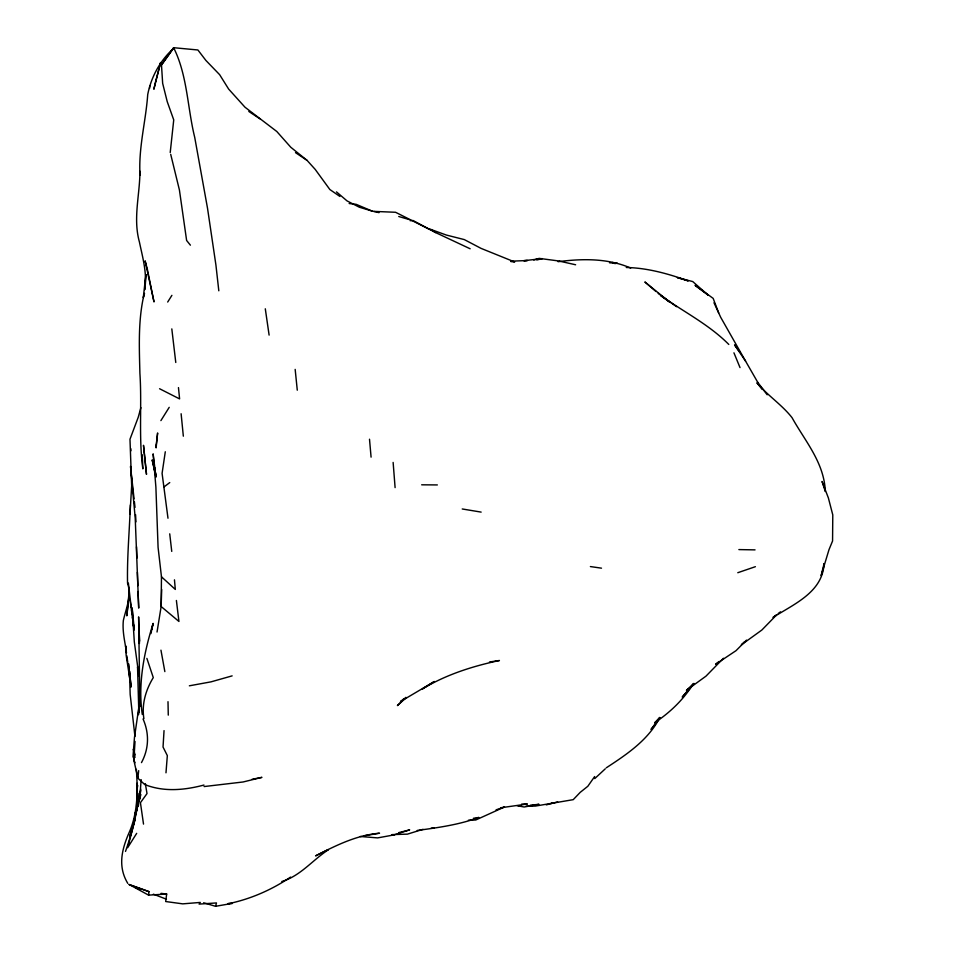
<?xml version="1.0" encoding="UTF-8"?>
<svg xmlns="http://www.w3.org/2000/svg" width="954" height="954" viewBox="0 0 954 954"><rect width="100%" height="100%" fill="white"/><g stroke="black" fill="none" stroke-linecap="round" stroke-linejoin="round"><path stroke-width="1.43" d="M168.274 715.13L167.999 701.691M140.047 175.369C138.294 148.097 145.831 121.552 147.715 94.589C151.09 77.179 159.89 60.889 173.032 48.928L173.628 47.7L197.895 49.978L205.897 60.448L219.647 74.686L228.638 89.068L244.987 107.206L276.803 131.497L290.791 147.262L307.021 160.332L315.214 169.407L329.857 189.524L339.91 196.464M155.025 469.404L153.129 453.865L155.884 487.041L158.078 547.381L161.464 576.8L161.143 606.529L157.04 632.025M127.764 883.356C117.247 865.922 122.052 848.428 129.696 831.28C137.96 811.556 137.758 790.27 136.374 769.329M136.66 806.738L137.03 783.258M161.691 589.477L161.143 606.529L178.935 621.459L176.395 600.471M129.994 514.218L131.664 485.836L129.982 439.234L138.223 417.315L140.882 407.632M203.655 902.77L215.568 906.3L216.486 902.937L199.124 904.094L200.257 902.436L182.751 903.855L165.674 901.53L166.676 894.041L161.011 893.361M130.364 504.94C129.494 531.08 126.977 557.243 127.55 583.264C131.926 595.761 126.047 608.342 123.352 620.47C122.374 629.676 124.223 638.763 125.773 647.79M139.761 689.599L138.425 714.701L139.749 701.786M203.953 785.047C184.492 790.198 163.861 792.178 144.71 784.534L137.877 778.178L133.846 760.183L135.027 741.425M139.952 171.255C139.844 194.962 132.88 218.502 139.403 241.958C142.671 257.652 147.393 273.595 144.698 289.754L145.962 274.585M165.984 772.812L167.332 755.616L163.039 747.042L164.04 730.609M149.575 88.448L149.766 85.86M141.156 779.621L139.701 798.832L140.655 790.508M138.437 805.725L138.795 801.372M138.95 793.406C137.352 813.166 131.926 832.961 125.511 851.409M129.184 591.182L126.81 615.855L128.277 603.441M137.877 778.178L138.676 770.641M170.217 152.545L173.735 119.894L167.224 101.637L162.657 83.368L161.488 64.944L173.628 47.7C187.437 75.211 187.401 107.73 194.723 137.388L207.519 208.246L215.926 265.093L218.812 290.803M145.867 274.68L143.291 297.565L144.531 293.498M139.809 700.486L134.466 737.525L133 756.701L134.24 759.265M148.574 895.126L149.003 891.644L128.993 884.418L148.574 895.126L166.676 894.041M140.703 789.137L139.022 801.634L140.858 794.551M165.292 451.767L162.085 473.363L167.987 518.225M136.935 789.793L137.746 785.452M150.923 633.623L153.129 623.367C144.018 652.572 137.77 683.911 142.289 714.474M151.758 629.568L152.735 624.953M824.029 563.897C822.598 592.315 793.692 604.18 773.026 617.465L776.091 615.091M824.089 563.599L821.132 575.656L828.99 549.683L832.568 540.99L832.782 514.898L828.382 497.952L822.05 481.472L825.317 491.477C824.196 462.642 805.343 441.547 792.035 417.661C781.803 404.615 767.553 395.493 756.939 382.804L762.222 389.411M135.039 819.689L127.657 847.701L136.672 833.343M134.86 819.653L129.804 836.038L131.974 830.755M144.328 293.391C137.96 319.328 139.26 346.779 139.904 373.372C142.015 405.164 138.557 437.159 142.85 468.867L142.289 454.831M141.478 762.616C148.979 748.687 149.408 733.554 143.076 719.006L143.887 718.601C141.514 704.243 145.819 689.825 153.284 677.602L146.88 658.391M134.621 814.263L136.183 810.745M160.892 420.619L169.216 407.334M167.689 302.036L171.899 295.346M594.652 776.544L587.831 786.275L580.211 792.357L573.223 799.667L535.337 806.082L526.024 806.118M659.441 718.255C647.861 740.399 626.396 754.638 606.255 767.839M161.488 64.944L173.032 48.928M659.369 718.147L651.045 729.464L660.096 717.921M686.808 691.65L682.229 697.1L694.118 683.756M688.645 689.456L693.224 684.006C683.136 699.95 670.221 712.28 654.766 722.703L659.691 717.42M776.174 615.342L761.864 630.022L741.353 644.832L744.478 641.803M746.529 640.098L736.059 650.64L715.643 664.282L718.934 661.539M605.265 768.829L594.771 778.583M723.478 658.248L705.96 676.171L686.427 690.326L693.892 683.386M405.879 697.338L397.401 705.59L406.13 697.684M403.804 698.817L400.489 701.56L434.225 681.609M328.295 849.823C312.471 860.114 300.438 875.987 281.8 881.508M164.136 486.838L169.752 482.581M778.237 613.482L780.491 611.86M290.541 877.096C271.818 889.855 250.139 899.252 228.03 903.772M434.344 681.49L422.336 689.003C445.876 674.693 472.6 666.19 499.431 660.514L489.474 661.993M328.212 849.549L315.595 855.869C335.999 845.482 356.259 835.203 379.549 833.2L364.333 835.776M737.788 572.71L755.389 566.688M496.08 809.839L504.511 806.977L475.736 819.999L468.426 820.201M360.183 836.479L377.605 837.898L393.919 834.929L409.66 829.873L398.808 832.603M533.775 260.025L539.141 258.379L559.104 261.014M423.004 829.324L407.406 834.142L392.07 834.607M232.144 675.873L211.025 681.848L189.357 685.807M546.272 804.89L557.637 801.897M536.744 260.001L542.23 258.629L523.806 260.692L527.467 260.537L511.213 261.169M550.887 803.471L553.654 802.791M473.363 818.305L478.86 817.447C459.172 824.769 437.755 827.69 417.22 830.457M252.023 779.311L261.945 777.355L243.079 781.982L204.084 786.561M215.568 906.3L232.382 903.378L228.137 903.521M558.078 261.694C582.286 258.534 607.889 258.152 630.701 268.062M500.755 807.764L527.383 804.007L521.683 804.079M609.499 262.779L617.369 263.304L614.543 263.435M530.317 805.212L538.986 804.305L524.128 807.001L517.14 805.713M431.196 828.155L433.963 827.917M410.077 220.672L413.046 220.529L435.632 232.585L470.155 248.779M421.668 484.811L437.349 484.93M738.873 549.587L755.043 549.874M373.968 211.383L395.564 212.277L429.682 229.473M626.277 267.49C647.539 267.931 668.349 273.762 688.263 280.917L677.352 277.614L692.735 281.561L708.273 295.251L695.084 285.329L713.163 298.375L718.672 312.888M391.76 834.738L393.919 834.929M510.819 261.563L514.671 261.968L481.102 248.398L464.288 239.585L446.377 235.054L430.314 229.246L435.632 232.585M349.152 203.524L356.164 204.335L372.072 211.061L379.036 212.647M518.737 805.725L521.635 806.118M590.395 566.569L601.497 568.167M462.237 508.971L481.15 512.107M559.569 261.169L575.62 264.771M398.748 216.51L408.884 219.456M372.072 211.061L359.288 207.197L347.053 200.912L336.476 191.885M135.504 887.673L139.606 889.033M129.243 884.692L149.003 891.644M153.391 894.172L166.437 899.217M612.444 262.469L615.211 263.566M159.568 388.731L179.602 398.915L178.458 387.598M248.815 111.451L259.87 118.797M295.501 152.64L307.021 160.332M676.529 306.675L658.2 293.427M655.97 291.519L644.868 281.967L669.458 301.929L660.895 295.704C683.541 311.719 709.299 324.706 728.796 344.454M161.464 576.8L175.309 589.429L174.463 579.829M757.703 382.292L767.195 394.789M190.406 245.178L186.626 240.491L179.412 189.965L170.706 154.333M740.101 352.467L734.556 344.883L745.575 361.125L758.001 382.769M745.575 361.125L720.723 317.348L713.986 302.764M133.846 760.183L135.086 762.723M733.936 352.813L740.018 367.6M127.788 662.362L126.822 655.803M135.134 754.841L133.369 749.236L135.003 757.452M156.074 477.036L152.175 459.888L155.884 476.475L155.371 472.23M160.952 650.163L164.851 671.604M145.33 783.604L147.011 793.585L140.429 802.696L143.517 824.101M134.12 629.998L130.018 599.541M133.942 628.412L133.298 624.059L134.097 629.568M265.295 308.798L269.111 335.104M131.569 610.322L132.093 614.448M132.439 617.19L133.131 622.676M126.477 652.953L125.618 645.81L126.155 655.243L129.708 678.199L128.48 663.686L131.139 687.035L129.47 670.936L130.173 694.405L134.955 736.476M171.815 328.892L175.774 362.472M128.361 583.037L131.223 607.579M169.729 533.835L171.744 551.4M134.073 498.835L130.531 466.458L135.23 518.284L138.712 608.092L138.044 591.492M134.383 501.685L135.015 507.397M295.168 369.389L297.278 390.186M181.117 413.75L183.335 436.181M134.013 626.897L132.153 607.841L134.323 641.947L139.01 676.219L137.543 666.822L138.819 712.316M369.508 439.222L371.082 457.145M393.131 462.428L395.099 487.613M139.761 641.076L138.688 625.526L139.391 643.461L138.616 616.892L139.928 706.544L139.868 695.204M130.805 448.666L130.936 450.789M135.563 514.6L135.957 521.862M136.529 546.773L136.911 558.102M137.388 572.257L137.841 585.649M156.194 445.136L156.11 447.891L157.625 432.961L156.194 445.136M155.681 81.269L153.868 89.247L160.63 62.511L155.681 81.269M135.23 815.849L133.655 822.634L138.258 803.805L135.23 815.849M147.405 269.517L145.127 260.859L154.011 301.941L147.405 269.517M155.943 476.332L154.679 467.71L155.884 476.475M146.487 474.269L143.505 445.446L146.487 474.269"/></g></svg>
